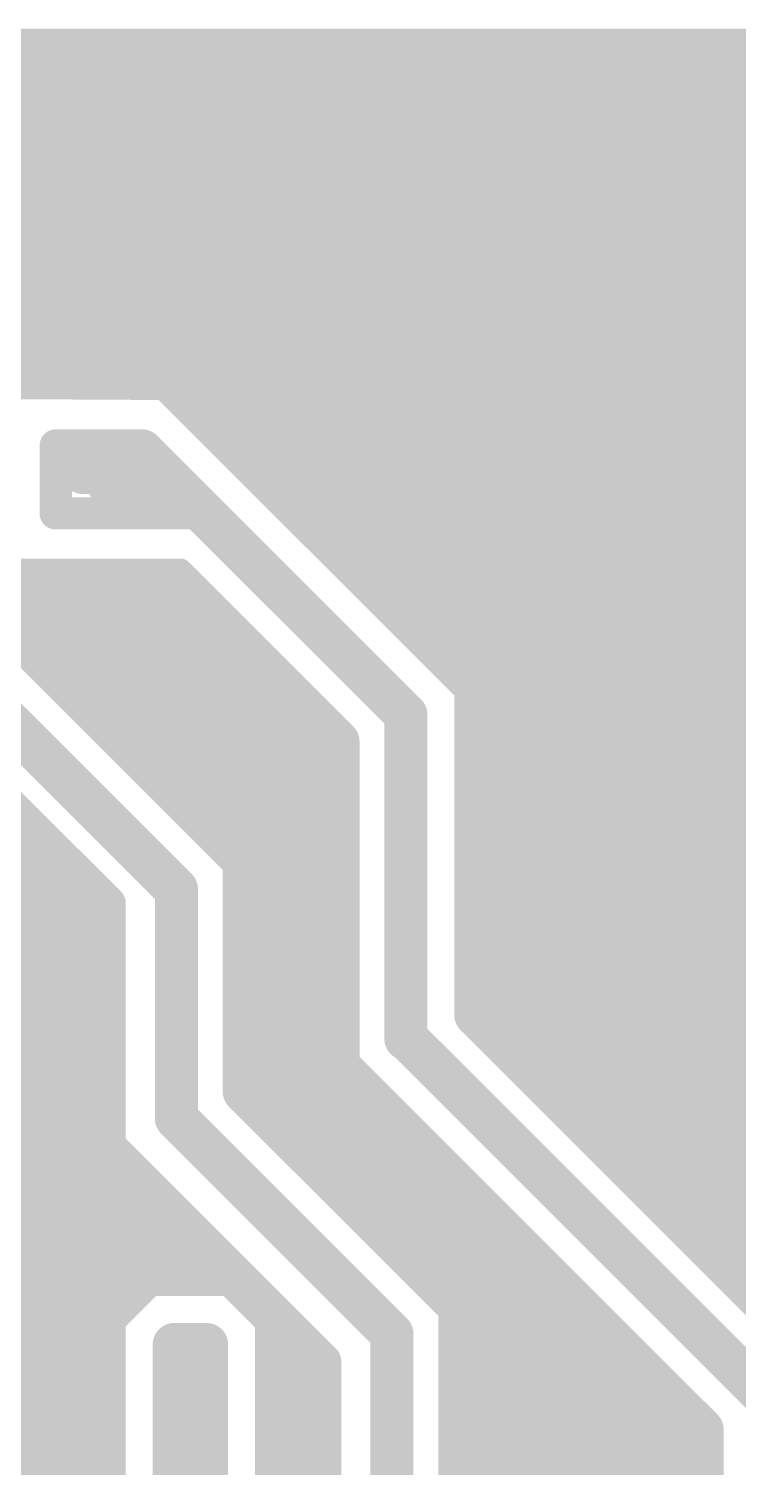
# Model space of a CAD drawing. Extents: x 13 to 23.9, y 0.2 to 11.6.
# Drawn here: x 19.392 to 20.051, y 0.988 to 2.324 of the extents above; entities that cross this region are included whole.
import ezdxf

# ---------------------------------------------------------------- set-up
doc = ezdxf.new("R2010")
doc.units = 0
doc.header["$MEASUREMENT"] = 0
doc.layers.add('BOTTOM', color=250, linetype='Continuous')
doc.layers.get('0').off()

# ---------------------------------------------------------------- blocks, each defined once
blk = doc.blocks.new('POLY_S15_L2_47680')
at = {"layer": 'BOTTOM'}
for points in [[(23.525, 22.1), (23.537, 21.925), (22.037, 22.1)], [(23.537, 21.925), (22.85, 21.962), (22.037, 22.1)]]:
    blk.add_solid(points, dxfattribs=at)
blk = doc.blocks.new('POLY_S8_L2_47695')
at = {"layer": 'BOTTOM'}
for points in [[(24.2, 21.637), (24.25, 21.6), (23.7, 21.562)], [(23.7, 21.562), (24.25, 21.6), (23.712, 21.225)], [(23.712, 21.225), (24.25, 21.6), (24.037, 20.912)]]:
    blk.add_solid(points, dxfattribs=at)
blk = doc.blocks.new('UNIT_DISC')
at = {"linetype": 'Continuous', "const_width": 0.5}
blk.add_lwpolyline([(0.25, 0, 1), (-0.25, 0, 1)], format="xyb", close=True, dxfattribs=at)
blk = doc.blocks.new('POLY_S6_L2_47683')
at = {"layer": 'BOTTOM'}
for points in [[(23.225, 21.637), (23.437, 21.637), (23.487, 21.375)], [(23.587, 21.487), (23.587, 21.15), (23.437, 21.637)], [(23.587, 21.15), (23.487, 21.375), (23.437, 21.637)], [(23.5, 21.162), (23.487, 21.375), (23.587, 21.15)]]:
    blk.add_solid(points, dxfattribs=at)
blk = doc.blocks.new('POLY_S10_L2_47665')
at = {"layer": 'BOTTOM'}
for points in [[(22.785, 21.547), (23.125, 21.371), (22.741, 21.531)], [(23.177, 21.539), (23.125, 21.371), (22.785, 21.547)], [(23.375, 21.341), (23.125, 21.371), (23.177, 21.539)], [(22.741, 21.531), (23.125, 21.371), (22.739, 21.412)], [(22.739, 21.412), (23.125, 21.371), (22.885, 21.321)], [(23.191, 21.303), (23.125, 21.371), (23.372, 21.29)], [(23.372, 21.29), (23.125, 21.371), (23.375, 21.341)]]:
    blk.add_solid(points, dxfattribs=at)
blk = doc.blocks.new('POLY_S6_L2_47682')
at = {"layer": 'BOTTOM'}
for points in [[(23.6, 21.175), (23.925, 20.85), (23.5, 21.175)], [(23.5, 21.175), (23.925, 20.85), (23.712, 20.95)], [(23.712, 20.95), (23.925, 20.85), (23.712, 20.687)], [(23.712, 20.687), (23.925, 20.85), (23.925, 20.475)]]:
    blk.add_solid(points, dxfattribs=at)
blk = doc.blocks.new('POLY_S19_L2_47671')
at = {"layer": 'BOTTOM'}
for points in [[(23.375, 21.325), (23.375, 21.113), (23.175, 21.313)], [(23.175, 21.313), (23.375, 21.113), (23.175, 21.225)], [(23.175, 21.225), (23.375, 21.113), (23.162, 21.2)], [(23.162, 21.2), (23.375, 21.113), (23.162, 21.113)], [(23.162, 21.113), (23.375, 21.113), (23.262, 21.013)], [(23.262, 21.013), (23.375, 21.113), (23.262, 20.6)], [(23.375, 21.113), (23.375, 20.95), (23.262, 20.6)], [(23.487, 21), (23.387, 20.975), (23.375, 21.113)], [(23.387, 20.975), (23.375, 20.95), (23.375, 21.113)], [(23.487, 20.988), (23.387, 20.975), (23.487, 21)], [(23.375, 20.588), (23.262, 20.338), (23.375, 20.95)], [(23.262, 20.6), (23.375, 20.95), (23.262, 20.338)], [(23.225, 20.55), (23.262, 20.6), (23.262, 20.538)], [(23.462, 20.288), (23.262, 20.338), (23.375, 20.588)], [(23.462, 20.488), (23.462, 20.288), (23.375, 20.588)], [(23.212, 20.238), (23.262, 20.338), (23.462, 20.288)]]:
    blk.add_solid(points, dxfattribs=at)
blk = doc.blocks.new('POLY_S7_L2_47693')
at = {"layer": 'BOTTOM'}
for points in [[(24.2, 22.087), (24.2, 21.825), (23.487, 22.112)], [(23.487, 22.112), (24.2, 21.825), (23.512, 21.825)], [(23.512, 21.825), (24.2, 21.825), (23.687, 21.687)], [(23.687, 21.687), (24.2, 21.825), (23.7, 21.537)], [(23.7, 21.537), (24.2, 21.825), (24.212, 21.525)]]:
    blk.add_solid(points, dxfattribs=at)
blk = doc.blocks.new('POLY_S8_L2_47652')
at = {"layer": 'BOTTOM'}
for points in [[(22.7, 21.987), (23.788, 21.989), (22.893, 21.8)], [(22.893, 21.8), (23.788, 21.989), (22.947, 21.808)], [(22.947, 21.808), (23.788, 21.989), (23.463, 21.805)], [(23.463, 21.805), (23.788, 21.989), (23.474, 21.792)], [(23.71, 21.527), (23.474, 21.792), (23.788, 21.989)], [(23.48, 21.751), (23.474, 21.792), (23.71, 21.527)]]:
    blk.add_solid(points, dxfattribs=at)

msp = doc.modelspace()

# ---------------------------------------------------------------- linework, layer by layer
at = {"layer": 'BOTTOM', "linetype": 'Continuous'}
for points, const_width in [([(14.8292, 2.2994), (21.7042, 2.2994)], 0.05), ([(18.2542, 2.2744), (20.0172, 2.2744)], 0.05), ([(20.0172, 2.2744), (20.8292, 2.2744)], 0.05), ([(19.8982, 2.2694), (20.0122, 2.2694)], 0.04), ([(18.7432, 2.1624), (19.8772, 2.1624)], 0.024), ([(19.7962, 2.1544), (19.9192, 2.1544)], 0.04), ([(19.9202, 2.1544), (19.9522, 2.1224)], 0.04), ([(19.9522, 2.0724), (19.9522, 2.1224)], 0.04), ([(19.0272, 2.0014), (19.5192, 2.0014)], 0.04), ([(19.5192, 2.0014), (19.8072, 1.7134)], 0.04), ([(19.5512, 1.9814), (19.5702, 1.9624)], 0.024), ([(19.4172, 1.9374), (19.4792, 1.9374)], 0.03), ([(19.4172, 1.9124), (19.4172, 1.9374)], 0.03), ([(19.4672, 1.9324), (19.4972, 1.9324)], 0.04), ([(19.4792, 1.9374), (19.5292, 1.8874)], 0.03), ([(19.4972, 1.9324), (19.5162, 1.9134)], 0.04), ([(19.4172, 1.8744), (19.4172, 1.9124)], 0.03), ([(19.4422, 1.9124), (19.4672, 1.9124)], 0.04), ([(19.5172, 1.9124), (19.7422, 1.6874)], 0.04), ([(19.5172, 1.8994), (19.5172, 1.9124)], 0.04), ([(19.4672, 1.8994), (19.5172, 1.8994)], 0.04), ([(19.4172, 1.8744), (19.5052, 1.8744)], 0.03), ([(19.4542, 1.8744), (19.5542, 1.8744)], 0.03), ([(19.2412, 1.8124), (19.5292, 1.5244)], 0.04), ([(19.3072, 1.8224), (19.5822, 1.5474)], 0.02), ([(19.3072, 1.8224), (19.5332, 1.8224)], 0.02), ([(19.3922, 1.8124), (19.5292, 1.8124)], 0.04), ([(19.5292, 1.8124), (19.6792, 1.6624)], 0.04), ([(19.5332, 1.8224), (19.5362, 1.8194)], 0.02), ([(19.2672, 1.7874), (19.5292, 1.5254)], 0.04), ([(19.2672, 1.7874), (19.5172, 1.5374)], 0.03), ([(19.2922, 1.7624), (19.5172, 1.5374)], 0.03), ([(19.2672, 1.7124), (19.4672, 1.5124)], 0.03), ([(19.8072, 1.4084), (19.8072, 1.7134)], 0.04), ([(19.7422, 1.5874), (19.7422, 1.6874)], 0.04), ([(19.7422, 1.5994), (19.7422, 1.6874)], 0.04), ([(19.6792, 1.3504), (19.6792, 1.6624)], 0.04), ([(19.7422, 1.5494), (19.7422, 1.5994)], 0.04), ([(19.7422, 1.5874), (19.7422, 1.5994)], 0.04), ([(19.7422, 1.4494), (19.7422, 1.5994)], 0.04), ([(19.7422, 1.3864), (19.7422, 1.5994)], 0.04), ([(19.7422, 1.3874), (19.7422, 1.5624)], 0.04), ([(19.5922, 1.4124), (19.5922, 1.5494)], 0.04), ([(19.5922, 1.3374), (19.5922, 1.5494)], 0.04), ([(19.5822, 1.5164), (19.5822, 1.5474)], 0.02), ([(19.5292, 1.3124), (19.5292, 1.5254)], 0.04), ([(19.4672, 1.2874), (19.4672, 1.5124)], 0.03), ([(19.7422, 1.3874), (19.7422, 1.4244)], 0.04), ([(19.8072, 1.4084), (20.1162, 1.0994)], 0.04), ([(19.7422, 1.3874), (20.0922, 1.0374)], 0.04), ([(19.6792, 1.3614), (20.0172, 1.0234)], 0.04), ([(19.6172, 1.3494), (19.8292, 1.1374)], 0.04), ([(19.5922, 1.3374), (19.7922, 1.1374)], 0.04), ([(19.5292, 1.3124), (19.7292, 1.1124)], 0.04), ([(19.4672, 1.2874), (19.6422, 1.1124)], 0.03), ([(19.4672, 1.1254), (19.5042, 1.1624)], 0.03), ([(19.5042, 1.1624), (19.5922, 1.1624)], 0.03), ([(19.5792, 1.1624), (19.6172, 1.1244)], 0.03), ([(19.5922, 1.1624), (19.6672, 1.0874)], 0.03), ([(19.7922, 0.8744), (19.7922, 1.1374)], 0.04), ([(19.8292, 0.8374), (19.8292, 1.1374)], 0.04), ([(19.4672, 0.9494), (19.4672, 1.1254)], 0.03), ([(19.6172, 0.9494), (19.6172, 1.1244)], 0.03), ([(19.5272, 1.1024), (19.5572, 1.1024)], 0.04), ([(19.5272, 1.0094), (19.5272, 1.1024)], 0.04), ([(19.5572, 0.7694), (19.5572, 1.1024)], 0.04), ([(19.6422, 1.0874), (19.6422, 1.1124)], 0.03), ([(19.7292, 0.7994), (19.7292, 1.1124)], 0.04), ([(19.5422, 0.7744), (19.5422, 1.0624)], 0.07), ([(19.6422, 0.8124), (19.6422, 1.0874)], 0.03), ([(19.6672, 0.7744), (19.6672, 1.0874)], 0.03), ([(19.5422, 0.7624), (19.5422, 1.0624)], 0.04), ([(19.6172, 0.8244), (19.6172, 1.0374)], 0.03), ([(20.0172, 0.8244), (20.0172, 1.0234)], 0.04), ([(19.4672, 0.7494), (19.4672, 0.9874)], 0.03)]:
    msp.add_lwpolyline(points, dxfattribs=dict(at, const_width=const_width))

# ---------------------------------------------------------------- block references
for name in ['POLY_S7_L2_47693', 'POLY_S15_L2_47680', 'POLY_S8_L2_47652', 'POLY_S6_L2_47683', 'POLY_S8_L2_47695', 'POLY_S10_L2_47665', 'POLY_S19_L2_47671', 'POLY_S6_L2_47682']:
    msp.add_blockref(name, (-3.9078, -19.8256))
at = {"layer": 'BOTTOM'}
for p, xscale, yscale, zscale in [((20.0172, 2.2744), 0.05000000000000071, 0.05000000000000071, 0.05), ((20.0172, 2.2744), 0.05000000000000071, 0.05000000000000071, 0.05), ((19.8982, 2.2694), 0.03999999999999915, 0.03999999999999915, 0.04), ((20.0122, 2.2694), 0.03999999999999915, 0.03999999999999915, 0.04), ((19.7962, 2.1544), 0.03999999999999915, 0.03999999999999915, 0.04), ((19.8772, 2.1624), 0.02400000000000091, 0.02400000000000091, 0.024), ((19.9192, 2.1544), 0.03999999999999915, 0.03999999999999915, 0.04), ((19.9202, 2.1544), 0.03999999999999915, 0.03999999999999915, 0.04), ((19.9522, 2.1224), 0.03999999999999915, 0.03999999999999915, 0.04), ((19.9522, 2.1224), 0.03999999999999915, 0.03999999999999915, 0.04), ((19.9522, 2.0724), 0.03999999999999915, 0.03999999999999915, 0.04), ((19.5192, 2.0014), 0.03999999999999915, 0.03999999999999915, 0.04), ((19.5192, 2.0014), 0.03999999999999915, 0.03999999999999915, 0.04), ((19.5512, 1.9814), 0.02400000000000091, 0.02400000000000091, 0.024), ((19.5702, 1.9624), 0.02400000000000091, 0.02400000000000091, 0.024), ((19.4172, 1.9374), 0.03000000000000114, 0.03000000000000114, 0.03), ((19.4172, 1.9374), 0.03000000000000114, 0.03000000000000114, 0.03), ((19.4672, 1.9324), 0.03999999999999915, 0.03999999999999915, 0.04), ((19.4792, 1.9374), 0.03000000000000114, 0.03000000000000114, 0.03), ((19.4792, 1.9374), 0.03000000000000114, 0.03000000000000114, 0.03), ((19.4972, 1.9324), 0.03999999999999915, 0.03999999999999915, 0.04), ((19.4972, 1.9324), 0.03999999999999915, 0.03999999999999915, 0.04), ((19.4172, 1.9124), 0.03000000000000114, 0.03000000000000114, 0.03), ((19.4172, 1.9124), 0.03000000000000114, 0.03000000000000114, 0.03), ((19.4422, 1.9124), 0.03999999999999915, 0.03999999999999915, 0.04), ((19.4672, 1.9124), 0.03999999999999915, 0.03999999999999915, 0.04), ((19.5162, 1.9134), 0.03999999999999915, 0.03999999999999915, 0.04), ((19.5172, 1.9124), 0.03999999999999915, 0.03999999999999915, 0.04), ((19.5172, 1.9124), 0.03999999999999915, 0.03999999999999915, 0.04), ((19.4672, 1.8994), 0.03999999999999915, 0.03999999999999915, 0.04), ((19.5172, 1.8994), 0.03999999999999915, 0.03999999999999915, 0.04), ((19.5172, 1.8994), 0.03999999999999915, 0.03999999999999915, 0.04), ((19.5292, 1.8874), 0.03000000000000114, 0.03000000000000114, 0.03), ((19.4172, 1.8744), 0.03000000000000114, 0.03000000000000114, 0.03), ((19.4172, 1.8744), 0.03000000000000114, 0.03000000000000114, 0.03), ((19.4542, 1.8744), 0.03000000000000114, 0.03000000000000114, 0.03), ((19.5052, 1.8744), 0.03000000000000114, 0.03000000000000114, 0.03), ((19.5542, 1.8744), 0.03000000000000114, 0.03000000000000114, 0.03), ((19.3922, 1.8124), 0.03999999999999915, 0.03999999999999915, 0.04), ((19.5292, 1.8124), 0.03999999999999915, 0.03999999999999915, 0.04), ((19.5292, 1.8124), 0.03999999999999915, 0.03999999999999915, 0.04), ((19.5332, 1.8224), 0.01999999999999957, 0.01999999999999957, 0.02), ((19.5332, 1.8224), 0.01999999999999957, 0.01999999999999957, 0.02), ((19.5362, 1.8194), 0.01999999999999957, 0.01999999999999957, 0.02), ((19.8072, 1.7134), 0.03999999999999915, 0.03999999999999915, 0.04), ((19.8072, 1.7134), 0.03999999999999915, 0.03999999999999915, 0.04), ((19.7422, 1.6874), 0.03999999999999915, 0.03999999999999915, 0.04), ((19.7422, 1.6874), 0.03999999999999915, 0.03999999999999915, 0.04), ((19.7422, 1.6874), 0.03999999999999915, 0.03999999999999915, 0.04), ((19.6792, 1.6624), 0.03999999999999915, 0.03999999999999915, 0.04), ((19.6792, 1.6624), 0.03999999999999915, 0.03999999999999915, 0.04), ((19.7422, 1.5994), 0.03999999999999915, 0.03999999999999915, 0.04), ((19.7422, 1.5994), 0.03999999999999915, 0.03999999999999915, 0.04), ((19.7422, 1.5994), 0.03999999999999915, 0.03999999999999915, 0.04), ((19.7422, 1.5994), 0.03999999999999915, 0.03999999999999915, 0.04), ((19.7422, 1.5994), 0.03999999999999915, 0.03999999999999915, 0.04), ((19.7422, 1.5874), 0.03999999999999915, 0.03999999999999915, 0.04), ((19.7422, 1.5874), 0.03999999999999915, 0.03999999999999915, 0.04), ((19.7422, 1.5624), 0.03999999999999915, 0.03999999999999915, 0.04), ((19.5922, 1.5494), 0.03999999999999915, 0.03999999999999915, 0.04), ((19.5922, 1.5494), 0.03999999999999915, 0.03999999999999915, 0.04), ((19.7422, 1.5494), 0.03999999999999915, 0.03999999999999915, 0.04), ((19.5172, 1.5374), 0.03000000000000114, 0.03000000000000114, 0.03), ((19.5172, 1.5374), 0.03000000000000114, 0.03000000000000114, 0.03), ((19.5822, 1.5474), 0.01999999999999957, 0.01999999999999957, 0.02), ((19.5822, 1.5474), 0.01999999999999957, 0.01999999999999957, 0.02), ((19.5292, 1.5254), 0.03999999999999915, 0.03999999999999915, 0.04), ((19.5292, 1.5254), 0.03999999999999915, 0.03999999999999915, 0.04), ((19.5292, 1.5244), 0.03999999999999915, 0.03999999999999915, 0.04), ((19.4672, 1.5124), 0.03000000000000114, 0.03000000000000114, 0.03), ((19.4672, 1.5124), 0.03000000000000114, 0.03000000000000114, 0.03), ((19.5822, 1.5164), 0.01999999999999957, 0.01999999999999957, 0.02), ((19.7422, 1.4494), 0.03999999999999915, 0.03999999999999915, 0.04), ((19.7422, 1.4244), 0.03999999999999915, 0.03999999999999915, 0.04), ((19.5922, 1.4124), 0.03999999999999915, 0.03999999999999915, 0.04), ((19.8072, 1.4084), 0.03999999999999915, 0.03999999999999915, 0.04), ((19.8072, 1.4084), 0.03999999999999915, 0.03999999999999915, 0.04), ((19.7422, 1.3874), 0.03999999999999915, 0.03999999999999915, 0.04), ((19.7422, 1.3874), 0.03999999999999915, 0.03999999999999915, 0.04), ((19.7422, 1.3874), 0.03999999999999915, 0.03999999999999915, 0.04), ((19.7422, 1.3864), 0.03999999999999915, 0.03999999999999915, 0.04), ((19.6792, 1.3614), 0.03999999999999915, 0.03999999999999915, 0.04), ((19.6172, 1.3494), 0.03999999999999915, 0.03999999999999915, 0.04), ((19.6792, 1.3504), 0.03999999999999915, 0.03999999999999915, 0.04), ((19.5922, 1.3374), 0.03999999999999915, 0.03999999999999915, 0.04), ((19.5922, 1.3374), 0.03999999999999915, 0.03999999999999915, 0.04), ((19.5292, 1.3124), 0.03999999999999915, 0.03999999999999915, 0.04), ((19.5292, 1.3124), 0.03999999999999915, 0.03999999999999915, 0.04), ((19.4672, 1.2874), 0.03000000000000114, 0.03000000000000114, 0.03), ((19.4672, 1.2874), 0.03000000000000114, 0.03000000000000114, 0.03), ((19.5042, 1.1624), 0.03000000000000114, 0.03000000000000114, 0.03), ((19.5042, 1.1624), 0.03000000000000114, 0.03000000000000114, 0.03), ((19.5792, 1.1624), 0.03000000000000114, 0.03000000000000114, 0.03), ((19.5922, 1.1624), 0.03000000000000114, 0.03000000000000114, 0.03), ((19.5922, 1.1624), 0.03000000000000114, 0.03000000000000114, 0.03), ((19.7922, 1.1374), 0.03999999999999915, 0.03999999999999915, 0.04), ((19.7922, 1.1374), 0.03999999999999915, 0.03999999999999915, 0.04), ((19.8292, 1.1374), 0.03999999999999915, 0.03999999999999915, 0.04), ((19.8292, 1.1374), 0.03999999999999915, 0.03999999999999915, 0.04), ((19.4672, 1.1254), 0.03000000000000114, 0.03000000000000114, 0.03), ((19.4672, 1.1254), 0.03000000000000114, 0.03000000000000114, 0.03), ((19.6172, 1.1244), 0.03000000000000114, 0.03000000000000114, 0.03), ((19.6172, 1.1244), 0.03000000000000114, 0.03000000000000114, 0.03), ((19.5272, 1.1024), 0.03999999999999915, 0.03999999999999915, 0.04), ((19.5272, 1.1024), 0.03999999999999915, 0.03999999999999915, 0.04), ((19.5572, 1.1024), 0.03999999999999915, 0.03999999999999915, 0.04), ((19.5572, 1.1024), 0.03999999999999915, 0.03999999999999915, 0.04), ((19.6422, 1.1124), 0.03000000000000114, 0.03000000000000114, 0.03), ((19.6422, 1.1124), 0.03000000000000114, 0.03000000000000114, 0.03), ((19.7292, 1.1124), 0.03999999999999915, 0.03999999999999915, 0.04), ((19.7292, 1.1124), 0.03999999999999915, 0.03999999999999915, 0.04), ((19.5422, 1.0624), 0.07000000000000028, 0.07000000000000028, 0.07), ((19.6422, 1.0874), 0.03000000000000114, 0.03000000000000114, 0.03), ((19.6422, 1.0874), 0.03000000000000114, 0.03000000000000114, 0.03), ((19.6672, 1.0874), 0.03000000000000114, 0.03000000000000114, 0.03), ((19.6672, 1.0874), 0.03000000000000114, 0.03000000000000114, 0.03), ((19.5422, 1.0624), 0.03999999999999915, 0.03999999999999915, 0.04), ((19.6172, 1.0374), 0.03000000000000114, 0.03000000000000114, 0.03), ((20.0172, 1.0234), 0.03999999999999915, 0.03999999999999915, 0.04), ((20.0172, 1.0234), 0.03999999999999915, 0.03999999999999915, 0.04), ((19.5272, 1.0094), 0.03999999999999915, 0.03999999999999915, 0.04), ((19.4672, 0.9874), 0.03000000000000114, 0.03000000000000114, 0.03)]:
    msp.add_blockref('UNIT_DISC', p, dxfattribs=dict(at, xscale=xscale, yscale=yscale, zscale=zscale))

doc.saveas('drawing.dxf')
